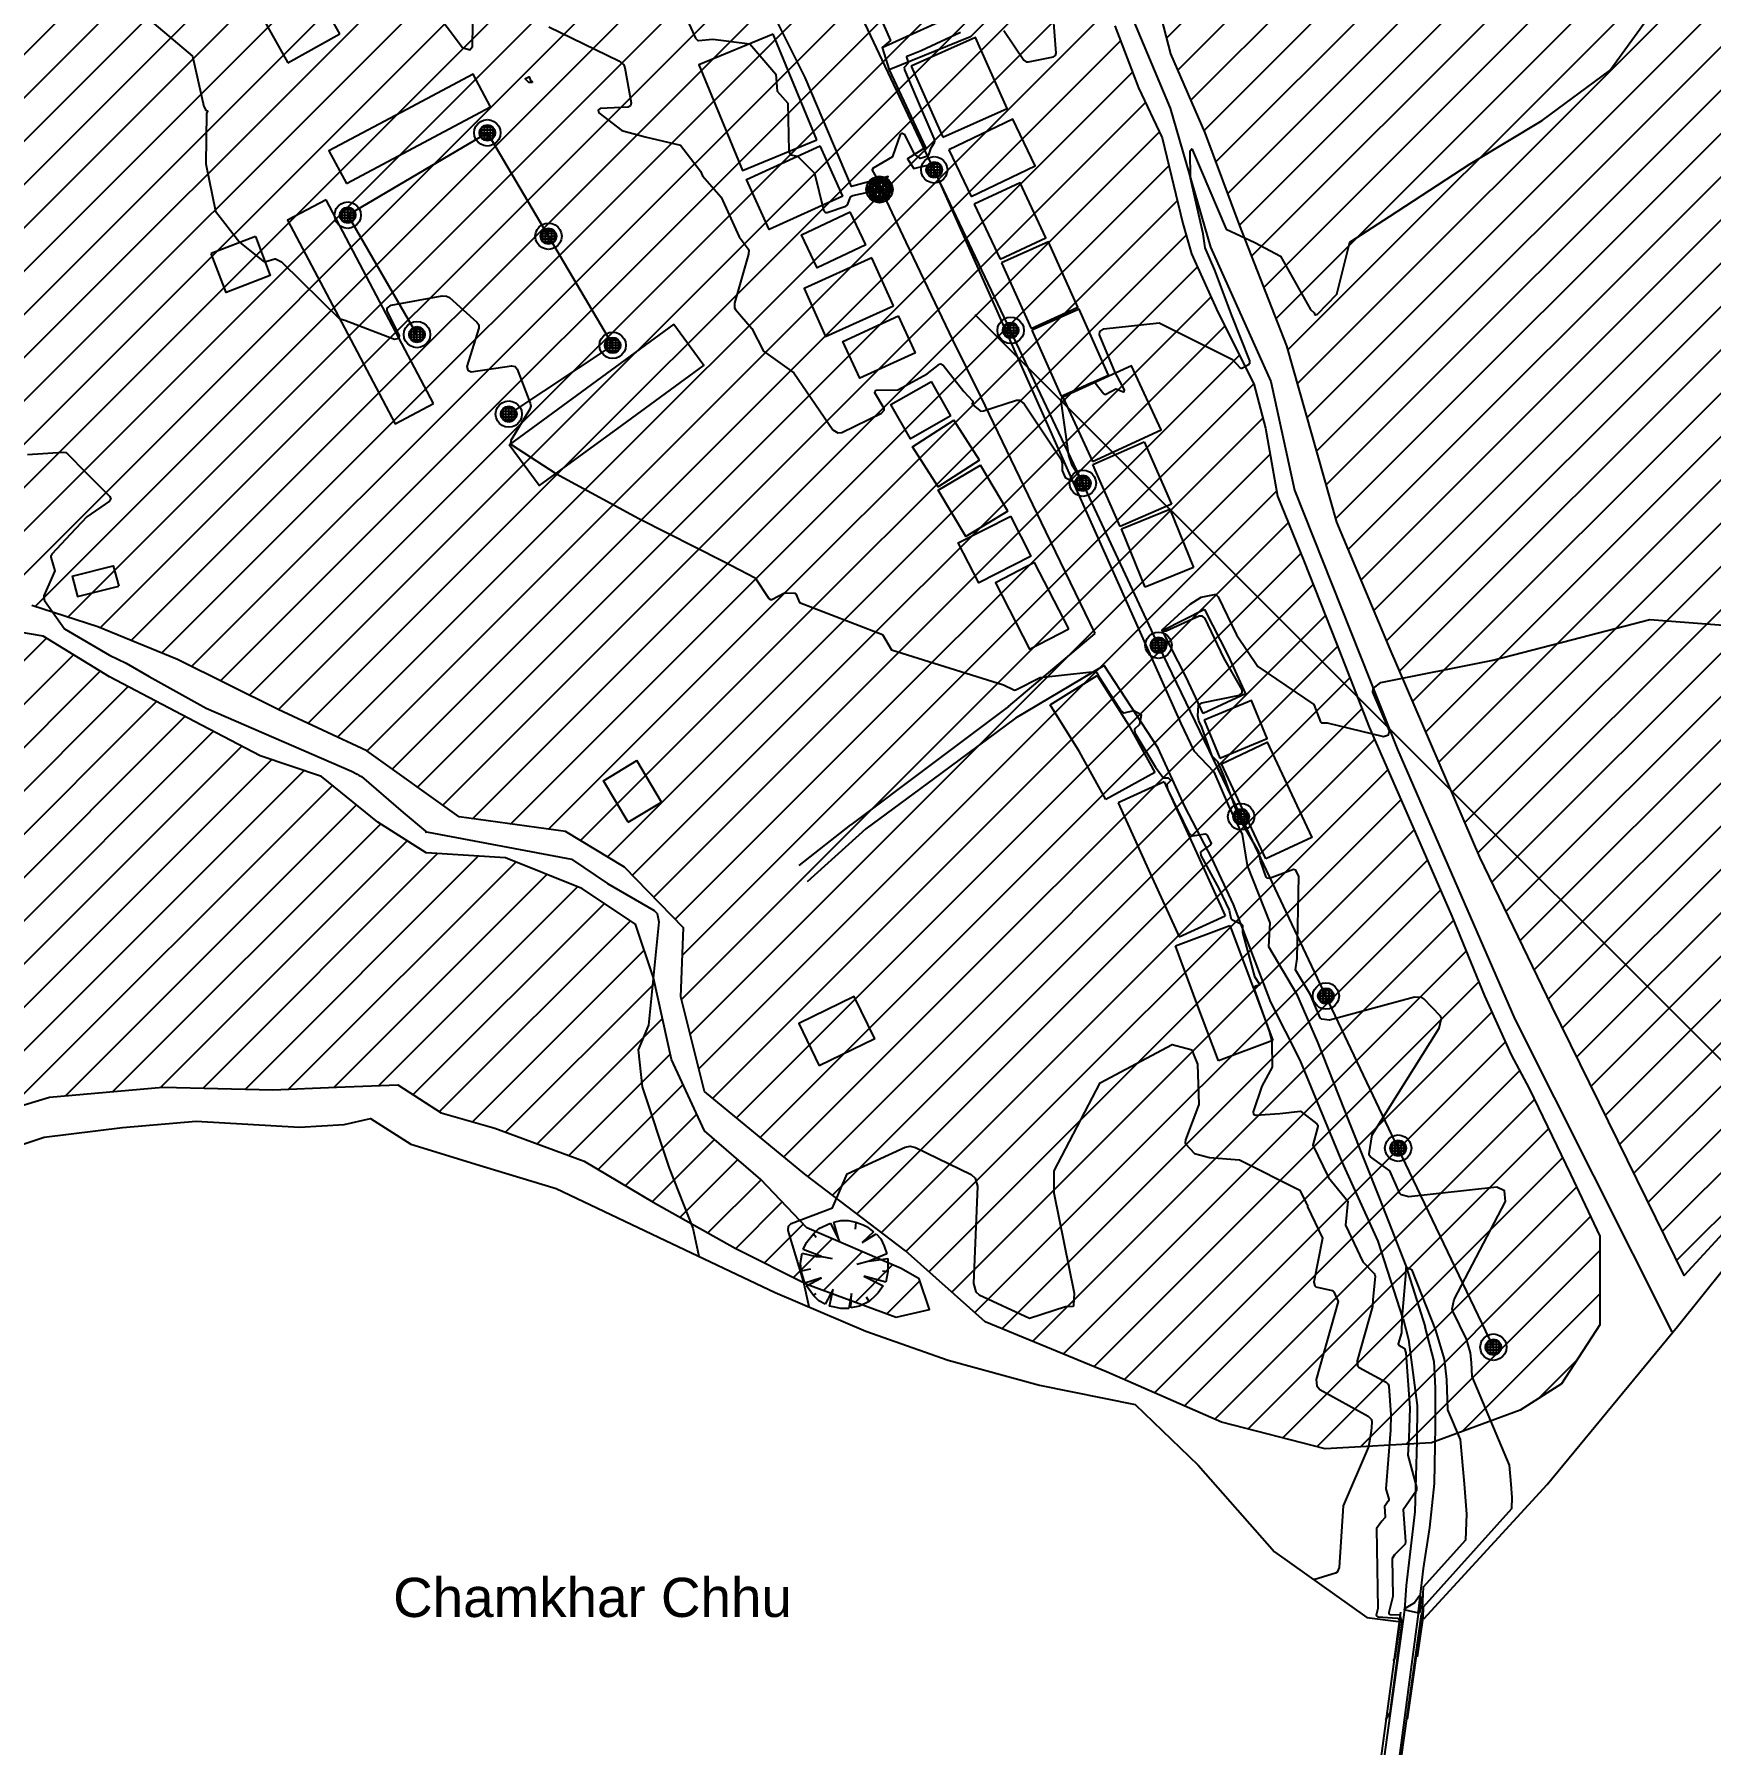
# Model space of a CAD drawing. Extents: x 13365 to 36625, y 86498 to 171760.
# Drawn here: x 14773.3 to 15115.4, y 87054.9 to 87404.1 of the extents above; entities that cross this region are included whole.
import ezdxf

# ---------------------------------------------------------------- set-up
doc = ezdxf.new("R2010")
doc.units = 0
doc.header["$LTSCALE"] = 5
doc.header["$MEASUREMENT"] = 0
for name, pattern in [('85', [0]), ('A_CONTINUOUS_LINE', [0]), ('EASEMENT_1', [8, 2.5, -3, 2.5]), ('KERB', [16, 5, -6, 5])]:
    doc.linetypes.add(name, pattern=pattern)
doc.layers.get('0').update_dxf_attribs({"linetype": 'A_CONTINUOUS_LINE'})
for name, color, linetype in [('CONTOUR', 255, 'Continuous'), ('ELECTRIC', 240, 'A_CONTINUOUS_LINE'), ('EXISTING BUILDING', 21, 'A_CONTINUOUS_LINE'), ('EXISTING ROAD', 25, 'A_CONTINUOUS_LINE'), ('Recreational', 73, 'Continuous'), ('STREAM & RIVER FRONT', 161, 'A_CONTINUOUS_LINE'), ('TELECOM', 94, 'A_CONTINUOUS_LINE'), ('text', 7, 'Continuous'), ('TREES & VEGETN', 72, 'A_CONTINUOUS_LINE')]:
    doc.layers.add(name, color=color, linetype=linetype)

# ---------------------------------------------------------------- blocks, each defined once
blk = doc.blocks.new('S034')
at = {"color": 0}
for p, q in [((-0.5, 0), (-0.48, 0.13)), ((-0.48, -0.13), (-0.5, 0)), ((-0.48, 0.13), (-0.43, 0.25)), ((-0.43, 0.25), (-0.35, 0.35)), ((-0.35, 0.35), (-0.25, 0.43)), ((-0.3, 0), (-0.28, 0.11)), ((-0.28, -0.11), (-0.3, 0)), ((0.3, 0), (-0.3, 0)), ((-0.28, 0.11), (-0.21, 0.21)), ((-0.28, -0.11), (-0.28, 0.11)), ((-0.28, 0.11), (0.28, 0.11)), ((-0.25, 0.43), (-0.13, 0.48)), ((-0.21, 0.21), (-0.11, 0.28)), ((-0.21, -0.21), (-0.21, 0.21)), ((-0.21, 0.21), (0.21, 0.21)), ((-0.13, 0.48), (0, 0.5)), ((-0.11, 0.28), (0, 0.3)), ((-0.11, -0.28), (-0.11, 0.28)), ((-0.11, 0.28), (0.11, 0.28)), ((0, 0.5), (0.13, 0.48)), ((0, 0.3), (0.11, 0.28)), ((0, -0.3), (0, 0.3)), ((0.11, 0.28), (0.21, 0.21)), ((0.11, 0.28), (0.11, -0.28)), ((0.13, 0.48), (0.25, 0.43)), ((0.21, 0.21), (0.28, 0.11)), ((0.21, 0.21), (0.21, -0.21)), ((0.25, 0.43), (0.35, 0.35)), ((0.28, 0.11), (0.3, 0)), ((0.28, 0.11), (0.28, -0.11)), ((0.3, 0), (0.28, -0.11)), ((0.35, 0.35), (0.43, 0.25)), ((0.43, 0.25), (0.48, 0.13)), ((0.48, 0.13), (0.5, 0)), ((0.5, 0), (0.48, -0.13)), ((-0.43, -0.25), (-0.48, -0.13)), ((-0.35, -0.35), (-0.43, -0.25)), ((-0.25, -0.43), (-0.35, -0.35)), ((-0.21, -0.21), (-0.28, -0.11)), ((0.28, -0.11), (-0.28, -0.11)), ((-0.13, -0.48), (-0.25, -0.43)), ((-0.11, -0.28), (-0.21, -0.21)), ((0.21, -0.21), (-0.21, -0.21)), ((0, -0.5), (-0.13, -0.48)), ((0, -0.3), (-0.11, -0.28)), ((0.11, -0.28), (-0.11, -0.28)), ((0.11, -0.28), (0, -0.3)), ((0.13, -0.48), (0, -0.5)), ((0.21, -0.21), (0.11, -0.28)), ((0.25, -0.43), (0.13, -0.48)), ((0.28, -0.11), (0.21, -0.21)), ((0.35, -0.35), (0.25, -0.43)), ((0.43, -0.25), (0.35, -0.35)), ((0.48, -0.13), (0.43, -0.25))]:
    blk.add_line(p, q, dxfattribs=at)
blk = doc.blocks.new('S038')
at = {"color": 0}
for p, q in [((-0.5, 0), (0, 0.5)), ((-0.5, 0), (-0.48, 0.13)), ((-0.48, -0.13), (-0.5, 0)), ((0, -0.5), (-0.5, 0)), ((-0.5, 0), (0.5, 0)), ((-0.48, -0.13), (0.13, 0.48)), ((-0.48, 0.13), (-0.43, 0.25)), ((0.13, -0.48), (-0.48, 0.13)), ((-0.48, 0.13), (0.48, 0.13)), ((0.25, 0.43), (-0.43, -0.25)), ((-0.43, 0.25), (-0.35, 0.35)), ((0.43, 0.25), (-0.43, 0.25)), ((-0.43, 0.25), (0.25, -0.43)), ((-0.35, 0.35), (-0.25, 0.43)), ((-0.35, -0.35), (0.35, 0.35)), ((0.35, -0.35), (-0.35, 0.35)), ((-0.35, 0.35), (0.35, 0.35)), ((-0.35, -0.35), (-0.35, 0.35)), ((-0.25, 0.43), (-0.13, 0.48)), ((0.43, -0.25), (-0.25, 0.43)), ((-0.25, 0.43), (-0.25, -0.43)), ((-0.25, -0.43), (0.43, 0.25)), ((-0.13, 0.48), (0, 0.5)), ((-0.13, -0.48), (-0.13, 0.48)), ((-0.13, 0.48), (0.48, -0.13)), ((0.48, 0.13), (-0.13, -0.48)), ((0, 0.5), (0.13, 0.48)), ((0.5, 0), (0, 0.5)), ((0, 0.5), (0, -0.5)), ((0, -0.5), (0.5, 0)), ((0.13, 0.48), (0.25, 0.43)), ((0.13, 0.48), (0.13, -0.48)), ((0.25, 0.43), (0.35, 0.35)), ((0.25, -0.43), (0.25, 0.43)), ((0.35, 0.35), (0.43, 0.25)), ((0.35, 0.35), (0.35, -0.35)), ((0.43, 0.25), (0.48, 0.13)), ((0.48, 0.13), (0.5, 0)), ((0.5, 0), (0.48, -0.13)), ((-0.43, -0.25), (-0.48, -0.13)), ((0.48, -0.13), (-0.48, -0.13)), ((-0.35, -0.35), (-0.43, -0.25)), ((-0.43, -0.25), (0.43, -0.25)), ((-0.25, -0.43), (-0.35, -0.35)), ((0.35, -0.35), (-0.35, -0.35)), ((-0.13, -0.48), (-0.25, -0.43)), ((0, -0.5), (-0.13, -0.48)), ((0.13, -0.48), (0, -0.5)), ((0.25, -0.43), (0.13, -0.48)), ((0.35, -0.35), (0.25, -0.43)), ((0.43, -0.25), (0.35, -0.35)), ((0.48, -0.13), (0.43, -0.25))]:
    blk.add_line(p, q, dxfattribs=at)
blk = doc.blocks.new('S076')
at = {"color": 0}
for p, q in [((-0.35, 0.36), (-0.29, 0.41)), ((-0.29, 0.41), (-0.21, 0.45)), ((-0.21, 0.45), (-0.12, 0.48)), ((-0.12, 0.48), (-0.04, 0.28)), ((-0.04, 0.28), (-0.07, 0.49)), ((-0.07, 0.49), (0.08, 0.49)), ((0.07, 0.43), (0.08, 0.49)), ((0.08, 0.49), (0.2, 0.47)), ((0.2, 0.47), (0.13, 0.22)), ((0.13, 0.22), (0.24, 0.44)), ((0.24, 0.44), (0.32, 0.38)), ((-0.48, 0.13), (-0.45, 0.21)), ((-0.45, 0.21), (-0.43, 0.25)), ((-0.43, 0.25), (-0.37, 0.33)), ((-0.37, 0.33), (-0.25, 0.2)), ((-0.25, 0.2), (-0.35, 0.36)), ((-0.04, 0.28), (0, 0.14)), ((0.32, 0.38), (0.35, 0.35)), ((0.35, 0.35), (0.42, 0.28)), ((0.42, 0.28), (0.37, 0.25)), ((0.42, 0.28), (0.47, 0.17)), ((-0.5, 0.04), (-0.48, 0.13)), ((-0.5, -0.04), (-0.5, 0.04)), ((-0.48, 0.13), (-0.4, 0.12)), ((0.49, 0.07), (0.33, 0.08)), ((0.33, 0.08), (0.5, 0.05)), ((0.47, 0.17), (0.49, 0.07)), ((0.5, 0.05), (0.5, -0.04)), ((-0.48, -0.12), (-0.5, -0.04)), ((-0.27, -0.06), (-0.48, -0.12)), ((-0.47, -0.16), (-0.27, -0.06)), ((-0.41, -0.29), (-0.47, -0.16)), ((-0.09, -0.26), (-0.07, -0.14)), ((0.47, -0.17), (0.28, -0.13)), ((0.28, -0.13), (0.45, -0.22)), ((0.48, -0.13), (0.47, -0.17)), ((0.5, -0.04), (0.48, -0.13)), ((-0.35, -0.35), (-0.41, -0.29)), ((-0.35, -0.35), (-0.31, -0.32)), ((-0.25, -0.43), (-0.35, -0.35)), ((-0.09, -0.26), (-0.17, -0.47)), ((-0.13, -0.48), (-0.09, -0.32)), ((-0.09, -0.32), (-0.09, -0.26)), ((0.07, -0.49), (0.05, -0.38)), ((0.24, -0.43), (0.15, -0.26)), ((0.15, -0.26), (0.21, -0.45)), ((0.35, -0.35), (0.24, -0.43)), ((0.35, -0.35), (0.33, -0.32)), ((0.41, -0.29), (0.35, -0.35)), ((0.45, -0.22), (0.41, -0.29)), ((-0.17, -0.47), (-0.25, -0.43)), ((-0.02, -0.5), (-0.13, -0.48)), ((0.07, -0.49), (-0.02, -0.5)), ((0.21, -0.45), (0.07, -0.49))]:
    blk.add_line(p, q, dxfattribs=at)

msp = doc.modelspace()

# ---------------------------------------------------------------- hatches: boundary and pattern name
at = {"layer": 'Recreational', "linetype": 'Continuous'}
h = msp.add_hatch(dxfattribs=at)
h.set_pattern_fill('ANSI31', color=256, scale=50, style=0)
h.paths.add_polyline_path([(16925.04, 88786.82), (16936.03, 88794.73), (16947.61, 88802.45), (16962.29, 88809.39), (16976.57, 88812.09), (16983.14, 88809), (16986.23, 88800.52), (16986.61, 88791.64), (16967.53, 88779.17), (16951.49, 88770.08), (16934.59, 88758.82), (16914.22, 88751.46), (16893.85, 88741.51), (16869.9, 88732.34), (16848.23, 88722.39), (16827.43, 88716.32), (16807.06, 88707.67), (16796.66, 88696.84), (16791.89, 88682.12), (16793.58, 88667.27), (16776.24, 88655.15), (16755.44, 88642.16), (16730.74, 88633.07), (16699, 88620.88), (16673, 88608.76), (16645.69, 88596.64), (16626.19, 88584.08), (16604.87, 88574.88), (16584.5, 88567.95), (16566.74, 88556.26), (16551.57, 88548.47), (16527.73, 88536.78), (16509.97, 88521.63), (16493.01, 88512.02), (16480.88, 88500.34), (16471.34, 88486.48), (16458.3, 88468.63), (16448.77, 88462.14), (16439.67, 88454.34), (16437.07, 88432.26), (16432.7, 88415.23), (16424.9, 88397.05), (16408.86, 88372.8), (16391.96, 88357.22), (16373.71, 88338.53), (16349.88, 88319.48), (16329.44, 88302.9), (16305.61, 88287.32), (16283.51, 88279.52), (16258.8, 88271.3), (16229.68, 88257.37), (16199.35, 88247.41), (16175.08, 88235.72), (16154.64, 88223.97), (16137.74, 88210.98), (16124.3, 88198.42), (16110.82, 88183.61), (16086.55, 88172.35), (16067.92, 88161.53), (16041.48, 88148.54), (16009.78, 88132.9), (15987.68, 88122.94), (15964.28, 88106.92), (15939.51, 88090.34), (15921.31, 88073.45), (15902.24, 88056.57), (15885.34, 88036.22), (15871.43, 88017.88), (15857.13, 87997.96), (15844.56, 87976.75), (15831.5, 87955.83), (15816.76, 87917.74), (15806.36, 87890.03), (15797.66, 87863.9), (15781.19, 87833.16), (15778.99, 87814.44), (15775.95, 87788.47), (15774.63, 87758.87), (15772.03, 87736.35), (15764.62, 87714.54), (15752.05, 87702.85), (15737.75, 87695.93), (15723.45, 87692.9), (15702.22, 87687.27), (15682.62, 87677.18), (15661.38, 87665.06), (15647.51, 87656.83), (15631.48, 87641.68), (15613.71, 87627.83), (15598.54, 87614.84), (15579.04, 87602.72), (15558.2, 87588.29), (15530.46, 87568.38), (15506.2, 87552.79), (15476.25, 87530.63), (15449.81, 87514.61), (15419.47, 87490.36), (15398.37, 87471.97), (15376.2, 87452.53), (15353.49, 87428.76), (15337.72, 87407.51), (15323.12, 87385.91), (15310.68, 87362.14), (15298.25, 87335.67), (15280.32, 87299.28), (15246.25, 87276.05), (15214.35, 87254.99), (15177.58, 87217.17), (15140.81, 87184.22), (15109.99, 87150.73), (15083, 87205.69), (15068.26, 87236.08), (15049.98, 87278.53), (15039.11, 87304.43), (15028.89, 87340.43), (15019.21, 87365.14), (15012.21, 87383.95), (15005.22, 87400.07), (15002.4, 87411.12), (15003.46, 87420.61), (15010.84, 87421.66), (15020.87, 87421.14), (15033.53, 87424.83), (15054.11, 87429.57), (15070.47, 87435.9), (15082.08, 87438.01), (15097.91, 87441.17), (15110.57, 87445.91), (15125.35, 87450.13), (15132.24, 87452.8), (15148.6, 87458.07), (15162.31, 87460.71), (15176.56, 87464.4), (15188.7, 87468.09), (15197.14, 87473.89), (15202.47, 87479.77), (15211.97, 87490.31), (15220.41, 87498.75), (15229.38, 87506.13), (15239.4, 87515.09), (15251.54, 87523.52), (15261.57, 87530.9), (15272.65, 87537.76), (15285.9, 87546.26), (15296.98, 87551.53), (15310.17, 87558.38), (15326, 87566.82), (15340.77, 87577.89), (15349.82, 87586.98), (15361.96, 87598.57), (15368.82, 87607.53), (15375.68, 87618.08), (15384.17, 87628.75), (15389.98, 87641.4), (15396.31, 87654.58), (15402.64, 87664.07), (15414.25, 87677.78), (15423.22, 87687.26), (15436.94, 87698.33), (15445.45, 87706.35), (15457.05, 87712.68), (15466.03, 87718.48), (15482.91, 87725.86), (15496.63, 87731.13), (15517.74, 87738.51), (15532.51, 87745.36), (15549.48, 87754.4), (15563.2, 87764.42), (15574.81, 87771.8), (15591.69, 87782.34), (15610.69, 87792.88), (15623.47, 87799.33), (15635.61, 87808.29), (15648.8, 87819.36), (15664.1, 87832.01), (15673.6, 87840.44), (15687.92, 87853.25), (15699.53, 87866.96), (15706.39, 87878.03), (15712.72, 87891.73), (15721.69, 87909.13), (15729.61, 87927.05), (15737.59, 87940.39), (15742.34, 87950.41), (15751.31, 87963.06), (15758.17, 87980.45), (15762.91, 87998.38), (15770.36, 88013.75), (15781.44, 88027.45), (15789.88, 88042.21), (15797.32, 88052.35), (15808.93, 88069.74), (15814.2, 88085.03), (15825.28, 88097.15), (15837.42, 88107.7), (15852.76, 88118.32), (15864.9, 88132.55), (15879.67, 88144.15), (15895.56, 88157.48), (15907.17, 88172.77), (15919.31, 88188.58), (15936.19, 88204.39), (15950.97, 88221.79), (15962.58, 88233.91), (15978.99, 88249.87), (15993.76, 88267.27), (16004.32, 88285.19), (16017.03, 88307.5), (16026.53, 88323.31), (16033.59, 88346.96), (16041.25, 88369.09), (16050.91, 88392.43), (16061.79, 88405.71), (16079.8, 88418.7), (16098.35, 88428.12), (16112.55, 88429.46), (16130.27, 88435.49), (16147.6, 88441.93), (16165.97, 88448.18), (16184.87, 88452.98), (16202.81, 88459.7), (16219.52, 88466.15), (16244.19, 88475.43), (16265.73, 88483.48), (16293.92, 88494.68), (16322.75, 88508.12), (16341.39, 88520.69), (16360.93, 88535.09), (16377.91, 88547.57), (16398.45, 88564.25), (16414.47, 88572.89), (16436.6, 88582.55), (16453.32, 88593.79), (16477.34, 88606.27), (16493.41, 88613.06), (16513.91, 88621.7), (16532.86, 88632.31), (16548.56, 88642.55), (16568.74, 88657.59), (16582.83, 88670.71), (16596.61, 88682.23), (16611.92, 88687.13), (16627.87, 88686.63), (16647.1, 88693.59), (16679.29, 88703.61), (16716.75, 88703.08), (16737.86, 88713.09), (16748.94, 88728.38), (16762.13, 88738.92), (16778.49, 88752.63), (16787.39, 88761.04), (16806.07, 88767.18), (16818.95, 88772.26), (16836.58, 88774.3), (16850.13, 88774.97), (16864.37, 88778.36), (16879.96, 88783.1), (16894.88, 88784.45), (16910.81, 88785.47)])
h = msp.add_hatch(dxfattribs=at)
h.set_pattern_fill('ANSI31', color=256, scale=50, style=0)
h.paths.add_polyline_path([(14664.44, 87409.09), (14665.4, 87418.56), (14666.09, 87432.92), (14668.48, 87439.76), (14673.96, 87445.57), (14682.52, 87448.99), (14690.73, 87449.68), (14703.4, 87449.68), (14718.46, 87449.33), (14727.7, 87449.68), (14740.03, 87446.6), (14752.69, 87442.84), (14767.07, 87440.44), (14784.19, 87436.68), (14802.33, 87434.63), (14824.76, 87436.28), (14840.4, 87440.34), (14854.01, 87444.87), (14863, 87448.68), (14873.27, 87452.44), (14891.07, 87455.86), (14901, 87460.64), (14908.19, 87468.51), (14915.03, 87478.77), (14920.17, 87488), (14926.01, 87494.89), (14931.15, 87496.26), (14937.31, 87493.87), (14942.78, 87491.47), (14945.52, 87486), (14951.68, 87474.37), (14957.85, 87468.22), (14966.06, 87461.72), (14974.62, 87455.57), (14980.78, 87444.62), (14984.2, 87434.02), (14987.53, 87419.62), (14988.96, 87416.63), (14993.78, 87405.78), (14998.61, 87393.13), (15003.43, 87382.89), (15007.65, 87365.41), (15009.48, 87359.21), (15014.91, 87347.16), (15022.15, 87332.7), (15024.56, 87323.66), (15026.97, 87309.8), (15032.4, 87296.55), (15039.03, 87279.68), (15045.7, 87262.62), (15054.15, 87243.34), (15062.59, 87224.06), (15069.23, 87207.79), (15074.65, 87195.74), (15078.32, 87188.88), (15086.76, 87171.41), (15092.79, 87158.75), (15092.79, 87140.68), (15084.95, 87128.63), (15076.51, 87123.2), (15058.42, 87116.58), (15036.7, 87115.37), (15015.59, 87120.79), (14992.07, 87131.04), (14967.34, 87141.28), (14951.06, 87155.74), (14930.55, 87171.41), (14910.05, 87188.28), (14905.22, 87207.56), (14905.76, 87221.67), (14893.76, 87234.07), (14881.7, 87241.3), (14859.99, 87244.31), (14841.15, 87257.77), (14823.06, 87266.21), (14802.55, 87276.45), (14786.27, 87283.08), (14772.77, 87287.48), (14755.05, 87289.53), (14733.23, 87281.36), (14708.01, 87271.82), (14682.11, 87260.93), (14667.11, 87255.48), (14650.07, 87254.12), (14641.21, 87263.65), (14631.66, 87286.8), (14624.85, 87305.19), (14620.27, 87317.99), (14617.85, 87328.83), (14619.66, 87339.08), (14624.49, 87346.31), (14640.17, 87352.33), (14652.23, 87360.33), (14660.67, 87381.42), (14664.29, 87403.71)])
h = msp.add_hatch(dxfattribs=at)
h.set_pattern_fill('ANSI31', color=256, scale=50, style=0)
h.paths.add_polyline_path([(14447.78, 87467.04), (14501.68, 87190.99), (14517.92, 87192.3), (14528.87, 87199.07), (14541.37, 87202.2), (14553.36, 87201.16), (14565.35, 87199.07), (14580.46, 87199.07), (14598.18, 87202.2), (14617.47, 87206.36), (14631.02, 87204.8), (14637.8, 87200.11), (14652.91, 87192.3), (14671.15, 87186.06), (14687.83, 87182.93), (14703.99, 87180.85), (14723.79, 87178.25), (14743.6, 87178.25), (14760.8, 87182.41), (14776.43, 87187.1), (14799.53, 87189.14), (14821.95, 87188.62), (14834.98, 87189.14), (14847.48, 87189.66), (14856.35, 87183.94), (14867.29, 87180.81), (14885.53, 87174.04), (14899.6, 87165.71), (14916.35, 87156.27), (14930.94, 87148.98), (14949.18, 87142.21), (14955.96, 87143.78), (14953.87, 87150.02), (14950.22, 87152.11), (14930.94, 87160.44), (14921.56, 87170.33), (14910.09, 87180.22), (14903.32, 87194.8), (14899.67, 87211.46), (14896.02, 87222.4), (14885.07, 87229.69), (14869.44, 87235.93), (14853.28, 87236.97), (14843.38, 87243.22), (14831.91, 87252.59), (14819.4, 87256.76), (14807.42, 87263.01), (14788.65, 87272.9), (14775.1, 87281.23), (14759.47, 87283.83), (14743.83, 87281.23), (14722.98, 87273.42), (14697.96, 87263.53), (14676.6, 87254.68), (14662, 87251.03), (14644.8, 87250.51), (14636.46, 87257.8), (14626.04, 87282.79), (14615.62, 87310.39), (14610.92, 87330.17), (14614.05, 87342.84), (14620.3, 87350.65), (14630.2, 87354.3), (14640.63, 87357.94), (14649.49, 87366.79), (14654.7, 87377.21), (14656.79, 87389.18), (14658.35, 87403.24), (14659.39, 87415.73), (14655.74, 87418.86), (14645.32, 87418.34), (14632.29, 87419.38), (14618.74, 87421.46), (14605.71, 87425.11), (14588.88, 87433.64), (14574.28, 87441.45), (14559.69, 87446.14), (14540.93, 87451.34), (14524.77, 87454.99), (14505.48, 87459.67), (14486.2, 87462.8), (14473.17, 87465.92), (14458.05, 87467.48)])

# ---------------------------------------------------------------- linework, layer by layer
at = {"layer": 'CONTOUR', "color": 33, "linetype": 'A_CONTINUOUS_LINE'}
for points in [[(14851.3, 87413.88), (14860.67, 87401.31), (14862.2, 87400.83), (14862.73, 87401.51), (14862.87, 87410.68)], [(14878.31, 87405.56), (14892.62, 87398.6), (14893.58, 87397.78), (14893.82, 87397.2), (14895.1, 87390.07), (14894.94, 87389.43), (14894.5, 87389.16), (14888.79, 87388.89), (14888.36, 87388.52), (14888.52, 87387.99), (14893.23, 87384.43), (14897.95, 87383.11), (14905.2, 87381.41), (14909.23, 87376.12), (14909.68, 87375.12), (14913.47, 87370.77), (14917.14, 87362.68), (14919, 87360.25), (14919.1, 87360.03), (14919.08, 87359.14), (14916.19, 87349.13), (14916.19, 87348.23), (14916.37, 87347.86), (14919.72, 87343.98), (14922.13, 87339.37), (14928.33, 87334.95), (14936.29, 87323.32), (14937.26, 87322.67), (14938.06, 87322.76), (14946.21, 87326.72), (14946.75, 87327.34), (14946.73, 87327.68), (14944.86, 87330.85), (14944.87, 87331.2), (14945.19, 87331.4), (14949.51, 87331.45), (14955.48, 87334.76), (14958.03, 87336.74), (14958.29, 87336.8), (14958.79, 87336.53), (14963.01, 87331.14), (14964.73, 87329.21), (14964.83, 87329.02), (14964.82, 87328.98), (14964.7, 87328.58), (14964.7, 87328.54), (14964.8, 87328.41), (14966.26, 87327.22), (14966.41, 87327.15), (14967.02, 87327.17), (14973.75, 87329.36), (14974.38, 87329.33), (14975.31, 87328.6), (14982.78, 87317.42), (14983.13, 87316.29), (14983.12, 87316.28), (14983.07, 87316.21), (14983.05, 87315.03), (14983.67, 87313.57), (14986.93, 87311.96), (14987.31, 87312.03), (14987.34, 87312.05), (14987.35, 87312.06), (14987.39, 87312.29), (14987.32, 87312.49), (14985.03, 87316.22), (14985.02, 87316.27), (14984.42, 87318.07), (14982.88, 87329.14), (14983.06, 87330.04), (14983.46, 87330.4), (14989.02, 87332.96), (14989.56, 87333.02), (14989.77, 87332.89), (14991.56, 87330.67), (14991.78, 87330.54), (14991.97, 87330.57), (14993.98, 87331.69), (14995.57, 87331.06), (14995.72, 87331.1), (14995.77, 87331.47), (14993.88, 87335.02), (14990.67, 87342.67), (14990.73, 87343.38), (14991.55, 87343.93), (15002.88, 87345.12), (15017.81, 87337.63), (15019.38, 87335.95), (15019.55, 87335.86), (15019.7, 87335.89), (15021.2, 87336.73), (15021.31, 87336.83), (15021.33, 87336.87), (15021.37, 87337.42), (15017.66, 87346.62), (15014.2, 87355.87), (15012.26, 87360.46), (15011.82, 87363.32), (15009.26, 87374.66), (15009.16, 87380.22), (15009.52, 87380.63), (15009.55, 87380.62), (15009.63, 87380.37), (15016.49, 87364.29), (15022.4, 87361.51), (15027.6, 87358.73), (15033.75, 87347.84), (15034.46, 87347.21), (15034.63, 87346.81), (15034.66, 87346.78), (15035.14, 87346.93), (15039.1, 87350.99), (15041.76, 87361.64), (15049.82, 87366.85), (15066.29, 87377.6), (15080.99, 87386.47), (15094.82, 87396.67), (15107.41, 87414.08)], [(14905.4, 87409.57), (14908.26, 87403.27), (14908.64, 87402.85), (14908.87, 87402.8), (14911.78, 87403.02), (14919.35, 87402.08), (14924.61, 87395.91), (14924.87, 87392.45), (14927.07, 87389.96), (14927.29, 87380.16), (14927.57, 87379.52), (14927.6, 87379.47), (14927.7, 87379.42), (14929.07, 87379.15), (14932.5, 87375.69), (14934.32, 87368.19), (14934.73, 87367.68), (14935.09, 87367.65), (14938.88, 87368.96), (14939.18, 87369.13), (14939.26, 87369.25), (14939.87, 87370.82), (14939.96, 87370.94), (14940.33, 87371.13), (14945.03, 87372.16), (14945.39, 87372.4), (14945.44, 87372.54), (14945.43, 87374.42), (14944.35, 87376.28), (14944.33, 87376.46), (14944.55, 87376.77), (14948.49, 87379.08), (14950.07, 87383.61), (14950.43, 87383.87), (14950.8, 87383.67), (14952.93, 87379.53), (14953.89, 87378.8), (14953.97, 87378.77), (14954.11, 87378.78), (14955.66, 87379.24), (14955.78, 87379.31), (14955.84, 87379.41), (14956.29, 87380.83), (14957.01, 87381.94), (14957.04, 87382.04), (14956.94, 87382.75), (14953.4, 87391.01), (14950.97, 87396.8), (14950.91, 87397.3), (14950.95, 87397.38), (14951.64, 87398.14), (14951.67, 87398.22), (14951.67, 87398.32), (14951.35, 87399.38), (14951.36, 87399.47), (14951.54, 87399.64), (14954.28, 87400.71), (14962.33, 87404.44)], [(14797.72, 87406.26), (14805.61, 87399.6), (14807.92, 87389.33), (14808.29, 87388.58), (14808.32, 87388.56), (14808.65, 87388.42), (14808.67, 87388.4), (14808.67, 87388.36), (14808.43, 87387.9), (14808.32, 87377.62), (14810.29, 87367.96), (14815.24, 87361.55), (14819.95, 87357.81), (14820.39, 87357.62), (14820.55, 87357.63), (14822.38, 87358.23), (14822.55, 87358.23), (14823.72, 87357.59), (14835.65, 87345.92), (14835.9, 87345.91), (14836.65, 87345.67), (14846.79, 87341.78), (14847.76, 87342.03), (14847.86, 87342.58), (14845.29, 87347.62), (14845.32, 87348.14), (14846.11, 87348.73), (14856.52, 87350.64), (14857.44, 87350.61), (14858.01, 87350.3), (14863.64, 87345.31), (14864, 87344.75), (14864.02, 87344.04), (14861.57, 87336.21), (14861.75, 87335.46), (14862.47, 87335.16), (14870.7, 87336.38), (14871.41, 87336.21), (14871.83, 87335.7), (14874.5, 87328.75), (14874.6, 87328.12), (14874.42, 87327.5), (14870.56, 87321.12), (14870.46, 87320.46), (14870.47, 87320.45), (14870.62, 87320.34), (14879.7, 87314.41), (14896.69, 87305.24), (14913.9, 87296.47), (14920.38, 87293.08), (14923.23, 87288.91), (14923.57, 87288.68), (14923.81, 87288.71), (14926.36, 87290.05), (14928.43, 87289.99), (14928.59, 87289.94), (14928.69, 87289.82), (14929.46, 87288.08), (14946.4, 87281.52), (14948.23, 87278.4), (14971.05, 87271.29), (14973.17, 87270.24), (14973.35, 87270.2), (14973.77, 87270.3), (14978.54, 87272.75), (14988.53, 87273.87), (14989.84, 87273.85), (14990.18, 87273.71), (14990.21, 87273.69), (14990.22, 87273.67), (14990.32, 87273.33), (14995.02, 87265.98), (14995.58, 87265.54), (14995.74, 87265.52), (14997.69, 87266.03), (14999.05, 87265.29), (14999.14, 87265.2), (14999.16, 87265.05), (14998.84, 87263.15), (14997.84, 87262.25), (14997.79, 87262.15), (14997.91, 87261.49), (15002.09, 87254.45), (15003.59, 87252.42), (15003.74, 87252.29), (15003.81, 87252.28), (15004.61, 87252.31), (15004.68, 87252.3), (15004.72, 87252.26), (15005.16, 87251.78), (15005.18, 87251.72), (15005.14, 87251.64), (15004.43, 87250.94), (15004.39, 87250.86), (15004.52, 87250), (15008.86, 87241.15), (15009.45, 87240.52), (15009.67, 87240.48), (15012.24, 87240.84), (15012.46, 87240.79), (15012.58, 87240.67), (15013.43, 87238.98), (15013.45, 87238.81), (15013.34, 87238.63), (15011.42, 87237.26), (15011.31, 87237.08), (15011.38, 87236.44), (15015.06, 87229.55), (15017.16, 87225.26), (15017.47, 87223.63), (15017.52, 87223.51), (15017.67, 87223.39), (15019.66, 87222.44), (15019.8, 87222.31), (15019.84, 87222.2), (15019.83, 87220.75), (15022.3, 87211.72), (15023.32, 87210.16), (15023.33, 87210), (15023.27, 87209.95), (15022.42, 87209.78), (15022.36, 87209.73), (15022.3, 87208.98), (15025.33, 87200.6), (15025.75, 87198.8), (15025.84, 87198.56), (15025.85, 87198.37), (15025.88, 87193.22), (15023.79, 87189.35), (15022.03, 87184.1), (15022.12, 87183.63), (15022.52, 87183.44), (15027.5, 87183.77), (15031.72, 87184.23), (15035.01, 87181.69), (15035.2, 87181.41), (15035.21, 87181.1), (15034.21, 87177.32), (15037.39, 87170.7), (15041.36, 87165.88), (15040.86, 87160.97), (15044.4, 87153.52), (15046.72, 87151.1), (15046.86, 87150.87), (15046.91, 87150.5), (15046.44, 87145.83), (15046.39, 87144.41), (15043.26, 87133.31), (15043.33, 87132.38), (15043.68, 87131.95), (15049.17, 87128.94), (15049.55, 87128.56), (15049.7, 87128.12), (15050.11, 87122.3), (15050.03, 87119.15), (15049.13, 87107.15), (15049.71, 87105.04), (15049.72, 87104.87), (15049.67, 87104.76), (15048.83, 87103.56), (15048.98, 87101.48), (15048.96, 87101.31), (15048.92, 87101.25), (15048.27, 87100.6), (15047.23, 87099.09), (15047.5, 87082.76), (15047.14, 87081.36), (15047.17, 87081.24), (15047.48, 87081.05), (15051.47, 87080.8), (15051.78, 87080.61), (15051.96, 87079.96), (15050.96, 87072.63), (15050.63, 87072.05)], [(14971.13, 87404.79), (14975.25, 87398.78), (14975.71, 87398.41), (14976.17, 87398.38), (14981.29, 87399.46), (14981.69, 87399.71), (14981.84, 87400.19), (14981.37, 87406.34)], [(14874.44, 87394.17), (14874.24, 87394.21), (14873.51, 87394.85), (14873.48, 87394.93), (14873.52, 87394.99), (14874.2, 87395.38), (14874.27, 87395.38), (14874.32, 87395.34), (14874.54, 87394.59), (14874.85, 87394.44), (14874.87, 87394.42), (14874.87, 87394.41), (14874.9, 87394.25), (14874.9, 87394.24), (14874.87, 87394.22), (14874.44, 87394.17)], [(14771.89, 87318.29), (14779.17, 87318.74), (14779.74, 87318.65), (14780.1, 87318.42), (14783.82, 87314.6), (14788.71, 87309.71), (14788.9, 87309.16), (14788.66, 87308.74), (14784.03, 87305.55), (14780.72, 87302.01), (14776.9, 87297.93), (14776.69, 87297.53), (14776.7, 87297.3), (14777.52, 87294.54), (14775.28, 87289.42), (14775.22, 87288.98), (14775.41, 87288.45), (14779.46, 87282.69), (14788.64, 87277.31), (14792.04, 87275.69), (14796.75, 87272.96), (14808.41, 87266.5), (14838.06, 87253.67), (14839.21, 87253.02), (14839.58, 87252.79), (14840.06, 87252.55), (14848.57, 87245.24), (14853.13, 87241.38), (14853.21, 87241.21), (14853.23, 87241.2), (14853.24, 87241.2), (14853.36, 87241.26), (14853.69, 87241.17), (14882.92, 87235.66), (14890.29, 87230.74), (14899.78, 87225.23), (14900.38, 87224.58), (14900.72, 87222.91), (14898.64, 87201.81), (14896.52, 87196.75), (14897.36, 87189.24), (14902.89, 87172.63), (14907.7, 87160.4), (14908.89, 87154.64)], [(15055.58, 87072.88), (15056.7, 87080.84), (15056.82, 87083.11), (15074.83, 87103.14), (15074.9, 87105.42), (15074.7, 87108.11), (15074.35, 87112.04), (15066.7, 87130.1), (15066.6, 87132.98), (15066.39, 87134.94), (15065.56, 87137.71), (15062.76, 87143.42), (15062.65, 87143.91), (15063.04, 87145.81), (15073.52, 87165.82), (15073.33, 87167.98), (15071.78, 87168.76), (15053.78, 87166.78), (15052.25, 87167.17), (15051.97, 87167.47), (15049.89, 87172.06), (15045.96, 87174.95), (15045.72, 87175.26), (15045.68, 87175.57), (15046.32, 87179.43), (15060, 87201.2), (15060.44, 87203.26), (15060.25, 87203.66), (15056.85, 87207.2), (15056.48, 87207.42), (15054.93, 87207.49), (15037.61, 87202.81), (15036.02, 87203.01), (15035.73, 87203.31), (15033.7, 87208), (15030.68, 87213.08), (15031, 87215.42), (15031.38, 87232.18), (15030.72, 87233.47), (15030.24, 87233.55), (15025.34, 87231.75), (15024.87, 87231.79), (15024.67, 87232.01), (15023.53, 87235.35), (15023.22, 87237.2), (15019.63, 87243.27), (15018.81, 87245.02), (15015.95, 87252.88), (15015.16, 87254.73), (15014.89, 87255.51), (15013.69, 87256.73), (15011.53, 87262.63), (15010.96, 87263.92), (15010.72, 87264.93), (15010.9, 87267.06), (15010.97, 87267.22), (15011.55, 87267.59), (15019.22, 87269.13), (15019.78, 87269.6), (15019.76, 87270.25), (15016.06, 87276.77), (15012.26, 87284.77), (15011.71, 87285.26), (15011.04, 87285.27), (15004.25, 87282.23), (15003.6, 87282.2), (15003.59, 87282.21), (15003.56, 87282.26), (15003.48, 87282.27), (15003.47, 87282.27), (15003.47, 87282.28), (15003.49, 87282.46), (15009.15, 87287.74), (15011.42, 87289.17), (15014.15, 87289.72), (15014.38, 87289.69), (15014.88, 87289.2), (15018.61, 87281.44), (15022.96, 87275.01), (15034.43, 87267.27), (15035.79, 87263.74), (15035.99, 87263.51), (15036.07, 87263.48), (15037.16, 87263.51), (15048.66, 87260.75), (15049.66, 87261.09), (15049.83, 87261.9), (15046.45, 87269.77), (15046.53, 87270.55), (15048.1, 87271.74), (15070.92, 87276.27), (15086.97, 87280.44), (15102.98, 87284.61), (15130.4, 87282.52)], [(14931.41, 87144.29), (14930.27, 87149.59), (14927.13, 87159.91), (14927.22, 87160.8), (14927.76, 87161.31), (14936.2, 87164.54), (14939.17, 87171.49), (14951.05, 87176.88), (14952.06, 87177.08), (14953.12, 87176.82), (14964.47, 87171.33), (14965.29, 87170.59), (14965.77, 87168.92), (14964.93, 87149.08), (14965.41, 87147.41), (14966.09, 87146.8), (14976.38, 87142.01), (14983.75, 87144.39), (14985.22, 87144.44), (14985.33, 87144.49), (14985.42, 87144.67), (14985.6, 87147.03), (14981.39, 87167.52), (14981.42, 87172.08), (14990.79, 87190.04), (15005.5, 87197.84), (15009.34, 87196.83), (15009.61, 87196.68), (15009.64, 87196.63), (15009.81, 87196.03), (15010.66, 87193.85), (15010.94, 87185.61), (15008.2, 87178.41), (15008.16, 87177.8), (15008.25, 87177.6), (15010.08, 87175.63), (15013.1, 87174.79), (15019.24, 87174.3), (15031.58, 87168.14), (15032.84, 87165.51), (15033.15, 87165.13), (15033.11, 87164.76), (15036.15, 87158.36), (15034.44, 87149.35), (15034.59, 87148.61), (15034.84, 87148.43), (15038.13, 87147.68), (15038.39, 87147.54), (15038.49, 87147.4), (15039.37, 87145.38), (15034.9, 87129.52), (15035, 87128.18), (15035.64, 87127.42), (15045.51, 87122), (15046.2, 87121.32), (15046.2, 87121.29), (15046.23, 87120.93), (15046.22, 87120.74), (15046.09, 87118.95), (15045.54, 87115.77), (15040.38, 87103.74), (15039.55, 87091.13), (15039.16, 87090.18), (15038.84, 87089.97), (15034.64, 87088.7), (15034.26, 87088.71)], [(15053.54, 87060.18), (15056.5, 87081.19), (15056.81, 87087.19), (15065.44, 87096.79), (15065.6, 87102.02), (15065.15, 87108.22), (15064.33, 87117.25), (15061.77, 87123.31), (15061.56, 87129.46), (15061.1, 87133.65), (15059.33, 87139.56), (15054.45, 87151.77), (15053.32, 87152.37), (15053.21, 87152.26), (15053.1, 87150.67), (15052.38, 87142.02), (15052.27, 87138.99), (15051.64, 87136.76), (15051.66, 87136.57), (15051.73, 87136.49), (15052.83, 87135.89), (15052.91, 87135.81), (15053.19, 87134.95), (15054, 87123.66), (15053.83, 87117.56), (15053.57, 87114.06), (15055.37, 87107.49), (15055.39, 87106.95), (15055.25, 87106.61), (15052.64, 87102.89), (15053.12, 87096.42), (15053.04, 87095.91), (15052.92, 87095.72), (15050.88, 87093.69), (15050.39, 87092.97), (15050.52, 87085.2), (15049.69, 87081.93), (15049.75, 87081.65), (15049.9, 87081.56), (15051.8, 87081.44), (15051.95, 87081.35), (15052.38, 87079.73), (15049.91, 87061.48), (15049.07, 87060.03)]]:
    msp.add_lwpolyline(points, dxfattribs=at)
at = {"layer": 'CONTOUR', "linetype": 'A_CONTINUOUS_LINE'}
msp.add_lwpolyline([(15056.15, 87085.36), (15055.98, 87085.32), (15054.94, 87083.89), (15052.92, 87082.69), (15052.87, 87082.49), (15052.87, 87082.47), (15052.89, 87082.46), (15053.06, 87082.45), (15055.74, 87081.86), (15055.96, 87081.92), (15056.09, 87082.16), (15056.31, 87085.1), (15056.15, 87085.36)], dxfattribs=at)
at = {"layer": 'ELECTRIC', "linetype": 'A_CONTINUOUS_LINE'}
msp.add_line((14891.33, 87340.56), (14870.12, 87326.52), dxfattribs=at)
for points in [[(15071.05, 87136.08), (15051.61, 87176.71), (15036.88, 87207.76), (15019.57, 87244.36), (15002.71, 87279.34), (14987.28, 87312.41), (14972.54, 87343.61), (14956.95, 87376.36), (14942.24, 87407.43), (14928.4, 87437.04), (14915.12, 87429.44)], [(14891.33, 87340.56), (14878.23, 87362.82), (14865.76, 87383.93), (14837.26, 87367.11), (14851.4, 87342.75)]]:
    msp.add_lwpolyline(points, dxfattribs=at)
at = {"layer": 'EXISTING BUILDING', "linetype": 'A_CONTINUOUS_LINE'}
for p, q in [((14932.98, 87382.51), (14924.09, 87404.04)), ((14952.23, 87397.52), (14958.69, 87383.01)), ((14938.31, 87371.03), (14933.67, 87381.24)), ((14959.9, 87380.46), (14964.49, 87370.91)), ((14965.13, 87369.35), (14970.4, 87358.11)), ((14942.97, 87361.05), (14939.78, 87367.81)), ((14818.42, 87362.77), (14809.42, 87359.32)), ((14818.42, 87362.77), (14809.42, 87359.32)), ((14948.64, 87348.62), (14944.23, 87358.39)), ((14970.69, 87357.41), (14976.7, 87344.01)), ((14953.11, 87339.03), (14949.66, 87346.56)), ((14976.87, 87343.66), (14982.85, 87330.16)), ((14960.36, 87326.15), (14956.36, 87333.18)), ((14983.2, 87329.95), (14989.24, 87316.85)), ((14966.19, 87317.11), (14960.94, 87325.27)), ((14972, 87306.68), (14966.36, 87316.12)), ((14976.71, 87297.55), (14972.55, 87305.72)), ((14984.42, 87282.69), (14977.44, 87296.22)), ((15012.02, 87264.08), (15015.24, 87256.31)), ((14944.84, 87199.02), (14933.5, 87193.5)), ((15052.11, 87082.03), (15047.6, 87048.65)), ((15056.31, 87081.52), (15051.6, 87048.1))]:
    msp.add_line(p, q, dxfattribs=at)
at = {"layer": 'EXISTING BUILDING', "linetype": 'KERB'}
for p, q in [((14994.89, 87303.55), (14989.32, 87316.26)), ((15000, 87291.19), (14995.15, 87303.07)), ((15012.07, 87286.64), (15003.56, 87282.27))]:
    msp.add_line(p, q, dxfattribs=at)
at = {"layer": 'EXISTING BUILDING', "linetype": 'Continuous'}
msp.add_line((15024.64, 87235.74), (15015.57, 87255.17), dxfattribs=at)
at = {"layer": 'EXISTING BUILDING', "linetype": 'KERB'}
for points in [[(14819.39, 87408.27), (14825.07, 87398.2), (14835.63, 87404.16), (14829.95, 87414.23)], [(14989.32, 87316.26), (14999.8, 87320.85), (15005.38, 87308.15), (14994.89, 87303.55)], [(14995.15, 87303.07), (15005.01, 87307.1), (15009.86, 87295.21), (15000, 87291.19)], [(15012.07, 87286.64), (15016.91, 87277.2), (15020.49, 87269.4), (15011.8, 87265.41)], [(15011.8, 87265.41), (15008.39, 87272.84), (15003.56, 87282.27)], [(15001.94, 87253.4), (14991.97, 87247.88), (14986.6, 87257.57), (14980.58, 87267.15), (14990.23, 87273.2)], [(14990.23, 87273.2), (14996.58, 87263.09), (15001.94, 87253.4)], [(15003.89, 87251.46), (14994.49, 87247.2), (15000.7, 87233.52), (15006.91, 87219.83), (15016.31, 87224.1)], [(15003.89, 87251.46), (15010.1, 87237.78), (15016.31, 87224.1)], [(15026.06, 87198.65), (15014.95, 87194.5), (15010.57, 87206.25), (15006.19, 87217.99), (15017.3, 87222.14)], [(15017.3, 87222.14), (15021.68, 87210.39), (15026.06, 87198.65)]]:
    msp.add_lwpolyline(points, dxfattribs=at)
at = {"layer": 'EXISTING BUILDING', "linetype": 'A_CONTINUOUS_LINE'}
for points in [[(14924.09, 87404.04), (14908.93, 87397.77), (14917.83, 87376.25), (14932.98, 87382.51)], [(14958.69, 87383.01), (14971.85, 87388.87), (14965.39, 87403.38), (14952.23, 87397.52)], [(14866.42, 87389.23), (14862.87, 87395.91), (14848.15, 87388.08), (14833.44, 87380.26), (14836.99, 87373.58)], [(14836.99, 87373.58), (14851.7, 87381.4), (14866.42, 87389.23)], [(14964.49, 87370.91), (14977.56, 87377.2), (14972.97, 87386.74), (14959.9, 87380.46)], [(14938.31, 87371.03), (14923.29, 87364.2), (14918.65, 87374.42), (14933.67, 87381.24)], [(14970.4, 87358.11), (14979.73, 87362.49), (14974.46, 87373.73), (14965.13, 87369.35)], [(14832.86, 87370.22), (14825, 87366.07), (14835.97, 87345.31), (14846.94, 87324.55), (14854.8, 87328.7)], [(14854.8, 87328.7), (14843.83, 87349.46), (14832.86, 87370.22)], [(14942.97, 87361.05), (14933.03, 87356.35), (14929.84, 87363.11), (14939.78, 87367.81)], [(14818.42, 87362.77), (14821.47, 87354.79), (14812.47, 87351.35), (14809.42, 87359.32)], [(14944.23, 87358.39), (14930.38, 87352.13), (14934.79, 87342.37), (14948.64, 87348.62)], [(14976.7, 87344.01), (14986.28, 87348.31), (14980.27, 87361.71), (14970.69, 87357.41)], [(14982.85, 87330.16), (14992.5, 87334.44), (14986.52, 87347.94), (14976.87, 87343.66)], [(14903.84, 87344.84), (14887.02, 87332.55), (14870.2, 87320.27)], [(14903.84, 87344.84), (14909.94, 87336.49), (14893.12, 87324.2), (14876.3, 87311.92), (14870.2, 87320.27)], [(14953.11, 87339.03), (14941.74, 87333.82), (14938.29, 87341.36), (14949.66, 87346.56)], [(14989.24, 87316.85), (15003.23, 87323.29), (14997.18, 87336.4), (14983.2, 87329.95)], [(14960.36, 87326.15), (14952.1, 87321.45), (14948.11, 87328.48), (14956.36, 87333.18)], [(14966.19, 87317.11), (14957.78, 87311.7), (14952.53, 87319.86), (14960.94, 87325.27)], [(14972, 87306.68), (14963.42, 87301.55), (14957.78, 87310.99), (14966.36, 87316.12)], [(14976.71, 87297.55), (14966.02, 87292.1), (14961.86, 87300.27), (14972.55, 87305.72)], [(14977.44, 87296.22), (14969.44, 87292.1), (14976.42, 87278.56), (14984.42, 87282.69)], [(14781.04, 87293.42), (14789.41, 87295.53), (14790.56, 87291.4)], [(14781.04, 87293.42), (14782.09, 87289.27), (14790.56, 87291.4)], [(15015.24, 87256.31), (15024.9, 87260.32), (15021.67, 87268.09), (15012.02, 87264.08)], [(14894.47, 87243.25), (14889.47, 87251.68), (14896.29, 87255.8)], [(14894.47, 87243.25), (14901.32, 87247.31), (14896.29, 87255.8)], [(14944.84, 87199.02), (14940.64, 87207.65), (14929.3, 87202.13), (14933.5, 87193.5)]]:
    msp.add_lwpolyline(points, dxfattribs=at)
at = {"layer": 'EXISTING BUILDING', "linetype": 'Continuous'}
msp.add_lwpolyline([(15015.57, 87255.17), (15024.92, 87259.54), (15033.99, 87240.11), (15024.64, 87235.74)], dxfattribs=at)
at = {"layer": 'EXISTING ROAD', "linetype": 'KERB'}
for p, q in [((14972.12, 87266.85), (14989.79, 87281.71)), ((14991.6, 87275.24), (14973.55, 87264.48)), ((14929.36, 87234.41), (14939.91, 87242.7))]:
    msp.add_line(p, q, dxfattribs=at)
at = {"layer": 'EXISTING ROAD', "linetype": 'A_CONTINUOUS_LINE'}
for p, q in [((15053.21, 87152.72), (15057.12, 87140.22)), ((15052.64, 87141.85), (15053.75, 87137.63)), ((15055.77, 87082.14), (15050.85, 87044.94))]:
    msp.add_line(p, q, dxfattribs=at)
for points in [[(14989.79, 87281.71), (14979.73, 87302.54), (14966.47, 87330.08), (14960.82, 87341.55), (14951.21, 87361.61), (14946.11, 87372.41), (14947.58, 87375), (14940.07, 87372.98), (14930.6, 87395.19), (14924.89, 87406.63), (14916.92, 87426.26), (14915.02, 87430.39), (14906.15, 87434.45), (14897.52, 87438.36), (14888.27, 87439.04), (14878.14, 87437.59), (14872.36, 87436.55), (14864.4, 87434.3)], [(14940.79, 87419.18), (14948.05, 87402.74), (14946.31, 87401.37), (14947.76, 87396.76), (14955.19, 87380.94), (14951.51, 87378.64), (14952.78, 87376.64), (14956.4, 87377.56), (14963.48, 87361.71), (14976.46, 87332.44), (14988.38, 87305.72), (15007.28, 87263.36), (15009.89, 87257.77), (15014, 87253.5), (15017.01, 87246.59), (15019.79, 87240.75), (15020.8, 87234.39), (15025.41, 87222.69), (15025.16, 87217.83), (15030.89, 87208.21), (15035.17, 87198.32), (15041.66, 87181.83), (15047.82, 87166.46), (15053.21, 87152.72)], [(15052.64, 87141.85), (15047.55, 87157.7), (15040.18, 87173.89), (15034.84, 87186.9), (15031.6, 87194.64), (15025.62, 87206.53), (15018, 87226.43), (15013.64, 87235.72), (15008.06, 87246.4), (15002.66, 87258.36), (14991.6, 87275.24)], [(15055.77, 87082.14), (15056.8, 87090.94), (15058.09, 87099.28), (15059.03, 87108.28), (15059.27, 87119.88), (15059.21, 87127.82), (15058.96, 87133.13), (15057.12, 87140.22)], [(15053.75, 87137.63), (15055.52, 87124.2), (15055.4, 87116.9), (15054.99, 87102.48), (15053.26, 87087.42), (15052.91, 87082.49), (15048.13, 87048.04), (15043.81, 87035.88), (15039.17, 87030.88), (15033.8, 87027.56), (15028.77, 87025.38), (15019.81, 87022.08), (15010.91, 87017.93), (15003.83, 87013.41)]]:
    msp.add_lwpolyline(points, dxfattribs=at)
at = {"layer": 'EXISTING ROAD', "linetype": 'KERB'}
for points in [[(14946.31, 87401.37), (14962.57, 87408.67), (14978.4, 87422.82), (14990.12, 87433.83)], [(14992.02, 87429.67), (14979.84, 87418.9), (14964.33, 87403.52), (14947.76, 87396.76)], [(14973.55, 87264.48), (14958.27, 87253.17), (14942.98, 87241.86), (14931.03, 87231.09)], [(14972.12, 87266.85), (14956.02, 87254.77), (14939.91, 87242.7)]]:
    msp.add_lwpolyline(points, dxfattribs=at)
at = {"layer": 'Recreational', "linetype": 'Continuous'}
for points in [[(15337.72, 87407.51), (15323.12, 87385.91), (15310.68, 87362.14), (15298.25, 87335.67), (15280.32, 87299.28), (15246.25, 87276.05), (15214.35, 87254.99), (15177.58, 87217.17), (15140.81, 87184.22), (15109.99, 87150.73), (15083, 87205.69), (15068.26, 87236.08), (15049.98, 87278.53), (15039.11, 87304.43), (15028.89, 87340.43), (15019.21, 87365.14), (15012.21, 87383.95), (15005.22, 87400.07), (15002.4, 87411.12)], [(14993.78, 87405.78), (14998.61, 87393.13), (15003.43, 87382.89), (15007.65, 87365.41), (15009.48, 87359.21), (15014.91, 87347.16), (15022.15, 87332.7), (15024.56, 87323.66), (15026.97, 87309.8), (15032.4, 87296.55), (15039.03, 87279.68), (15045.7, 87262.62), (15054.15, 87243.34), (15062.59, 87224.06), (15069.23, 87207.79), (15074.65, 87195.74), (15078.32, 87188.88), (15086.76, 87171.41), (15092.79, 87158.75), (15092.79, 87140.68), (15084.95, 87128.63), (15076.51, 87123.2), (15058.42, 87116.58), (15036.7, 87115.37), (15015.59, 87120.79), (14992.07, 87131.04), (14967.34, 87141.28), (14951.06, 87155.74), (14930.55, 87171.41), (14910.05, 87188.28), (14905.22, 87207.56), (14905.76, 87221.67), (14893.76, 87234.07), (14881.7, 87241.3), (14859.99, 87244.31), (14841.15, 87257.77), (14823.06, 87266.21), (14802.55, 87276.45), (14786.27, 87283.08), (14772.77, 87287.48)], [(14760.8, 87182.41), (14776.43, 87187.1), (14799.53, 87189.14), (14821.95, 87188.62), (14834.98, 87189.14), (14847.48, 87189.66), (14856.35, 87183.94), (14867.29, 87180.81), (14885.53, 87174.04), (14899.6, 87165.71), (14916.35, 87156.27), (14930.94, 87148.98), (14949.18, 87142.21), (14955.96, 87143.78), (14953.87, 87150.02), (14950.22, 87152.11), (14930.94, 87160.44), (14921.56, 87170.33), (14910.09, 87180.22), (14903.32, 87194.8), (14899.67, 87211.46), (14896.02, 87222.4), (14885.07, 87229.69), (14869.44, 87235.93), (14853.28, 87236.97), (14843.38, 87243.22), (14831.91, 87252.59), (14819.4, 87256.76), (14807.42, 87263.01), (14788.65, 87272.9), (14775.1, 87281.23), (14759.47, 87283.83)]]:
    msp.add_lwpolyline(points, dxfattribs=at)
at = {"layer": 'STREAM & RIVER FRONT', "linetype": '85'}
for p, q in [((15108.61, 87140.32), (15134.21, 87172.22)), ((15082.06, 87108.03), (15108.61, 87140.32)), ((15056.83, 87080.62), (15082.06, 87108.03))]:
    msp.add_line(p, q, dxfattribs=at)
at = {"layer": 'STREAM & RIVER FRONT', "linetype": 'EASEMENT_1'}
msp.add_line((15045.23, 87080.93), (15051.67, 87080.12), dxfattribs=at)
at = {"layer": 'STREAM & RIVER FRONT', "linetype": 'Continuous'}
msp.add_lwpolyline([(14963.45, 87464.39), (14970.9, 87462.88), (14978.35, 87457.75), (14985.77, 87441.47), (14990.33, 87424.19), (15005.11, 87388.99), (15013.35, 87360.57), (15025.61, 87333.18), (15030.47, 87311.01), (15051.47, 87258.09), (15075.4, 87203.02), (15107.47, 87139.23)], dxfattribs=at)
at = {"layer": 'STREAM & RIVER FRONT', "linetype": '85'}
for points in [[(14763.44, 87175), (14775.32, 87178.96), (14791.27, 87180.92), (14806.33, 87182.19), (14827.42, 87180.96), (14836.53, 87181.5), (14841.88, 87182.75), (14850.14, 87177.49), (14864.96, 87172.97), (14879.78, 87168.44)], [(14879.78, 87168.44), (14902.12, 87157.85), (14924.46, 87147.26)], [(14924.46, 87147.26), (14942.99, 87139.33), (14959.82, 87133.43), (14978.43, 87128.3), (14997.95, 87124.37), (15010.78, 87112.03), (15026.38, 87094.29), (15045.23, 87080.93)]]:
    msp.add_lwpolyline(points, dxfattribs=at)
at = {"layer": 'text', "linetype": 'Continuous'}
msp.add_line((14965.26, 87346.87), (15305.41, 87006.72), dxfattribs=at)

# ---------------------------------------------------------------- block references
at = {"layer": 'ELECTRIC', "xscale": 5.4, "yscale": 5.4, "zscale": 5.4, "rotation": 270}
for p in [(14865.76, 87383.93), (14865.76, 87383.93), (14956.95, 87376.36), (14956.95, 87376.36), (14837.26, 87367.11), (14837.26, 87367.11), (14878.23, 87362.82), (14878.23, 87362.82), (14851.4, 87342.75), (14851.4, 87342.75), (14972.54, 87343.61), (14972.54, 87343.61), (14891.33, 87340.56), (14891.33, 87340.56), (14870.12, 87326.52), (14870.12, 87326.52), (14987.28, 87312.41), (14987.28, 87312.41), (15002.71, 87279.34), (15002.71, 87279.34), (15019.57, 87244.36), (15019.57, 87244.36), (15036.88, 87207.76), (15036.88, 87207.76), (15051.61, 87176.71), (15051.61, 87176.71), (15071.05, 87136.08), (15071.05, 87136.08)]:
    msp.add_blockref('S034', p, dxfattribs=at)
at = {"layer": 'TELECOM', "xscale": 5.4, "yscale": 5.4, "zscale": 5.4, "rotation": 270}
msp.add_blockref('S038', (14945.77, 87372.36), dxfattribs=at)
msp.add_blockref('S038', (14945.77, 87372.36), dxfattribs=at)
at = {"layer": 'TREES & VEGETN', "xscale": 18, "yscale": 18, "zscale": 18, "rotation": 270}
msp.add_blockref('S076', (14938.64, 87152.95), dxfattribs=at)

# ---------------------------------------------------------------- texts
at = {"layer": 'text', "linetype": 'Continuous', "insert": (14846.53, 87089.01), "char_height": 8, "width": 85.4184, "attachment_point": 1, "rotation": 0.0124}
msp.add_mtext('{\\fArial|b0|i0|c0|p34;Chamkhar Chhu}', dxfattribs=at)

doc.saveas('drawing.dxf')
